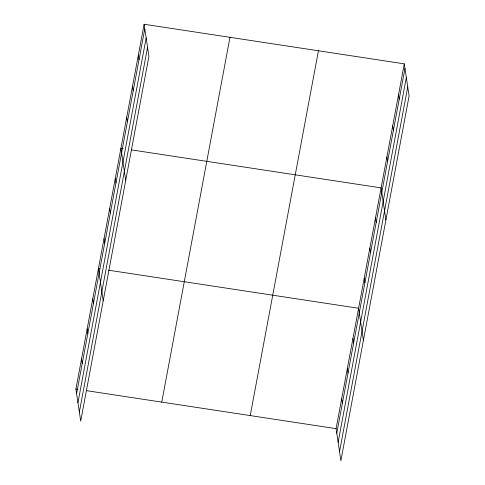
<?xml version="1.0" encoding="UTF-8"?>
<svg xmlns="http://www.w3.org/2000/svg" width="485" height="485" viewBox="0 0 485 485"><rect width="100%" height="100%" fill="white"/><g stroke="black" fill="none" stroke-linecap="round" stroke-linejoin="round"><path stroke-width="0.73" d="M144.112 24.25L148.913 56.351L80.704 421.15L75.902 389.049L144.112 24.25L404.296 63.85L409.097 95.951L340.888 460.75L336.087 428.649L404.296 63.85M76.588 393.632L144.797 28.833M77.946 402.714L146.155 37.915M79.346 412.068L147.555 47.269M161.766 402.12L229.975 37.321M250.23 415.584L318.439 50.779M336.772 433.232L404.981 68.427M338.13 442.314L406.339 77.509M339.53 451.668L407.739 86.87M123.123 148.616L120.923 148.283L125.718 180.384M131.199 149.847L381.107 187.883L385.902 219.984M99.88 268.89L98.413 268.666L103.214 300.767M108.688 270.23L358.597 308.266L363.392 340.367M75.902 389.049L78.103 389.388M86.178 390.613L336.087 428.649M398.5 94.86L399.185 99.437M392.704 125.864L393.39 130.447M386.903 156.873L387.588 161.456M375.481 217.977L376.166 222.56M369.855 248.071L370.534 252.655M364.223 278.172L364.908 282.749M352.971 338.36L353.656 342.943M347.345 368.461L348.03 373.038M341.713 398.555L342.398 403.132M138.316 55.26L139.001 59.837M132.52 86.263L133.205 90.847M126.718 117.273L127.403 121.856M115.297 178.377L115.982 182.96M109.671 208.477L110.356 213.054M104.039 238.571L104.724 243.149M92.787 298.76L93.472 303.343M87.161 328.86L87.846 333.438M81.535 358.955L82.214 363.538"/></g></svg>
